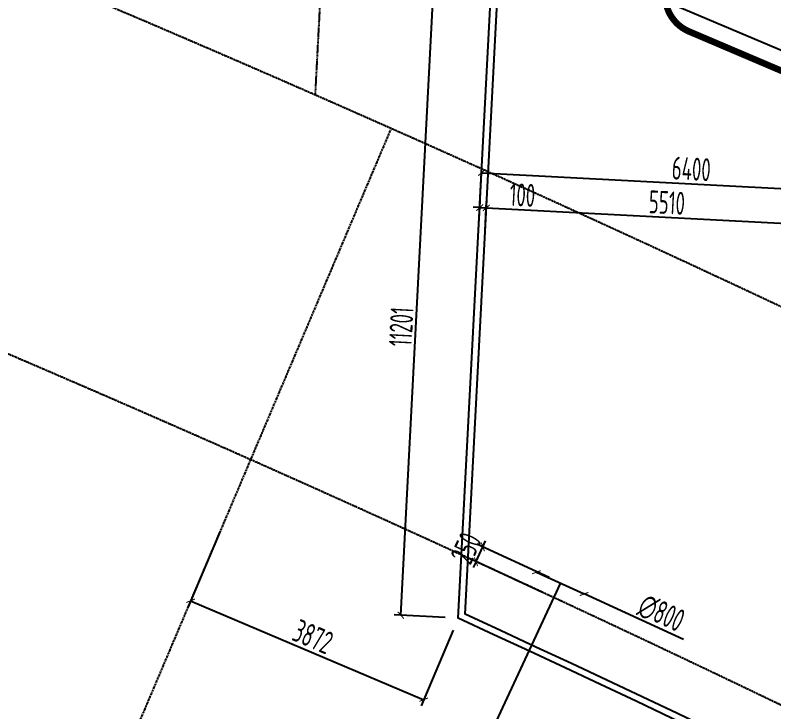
# Model space of a CAD drawing. Extents: x -3523 to 12007717, y -6694179 to 21431.
# Drawn here: x 11892335 to 11903936, y -6434085 to -6423434 of the extents above; entities that cross this region are included whole.
import ezdxf

# ---------------------------------------------------------------- set-up
doc = ezdxf.new("R2010")
doc.units = 0
doc.header["$LTSCALE"] = 10
doc.header["$MEASUREMENT"] = 0
doc.linetypes.add('A3-RG-axis-100$0$CENTER', pattern=[2, 1.25, -0.25, 0.25, -0.25])
doc.linetypes.add('DASHED2', pattern=[0.375, 0.25, -0.125])
for name, color, linetype in [('A-CLOD', 200, 'Continuous'), ('A3-RB-4F-100$0$A-DIMS-100', 1, 'Continuous'), ('A3-RG-axis-100$0$A-DIMS-100', 1, 'Continuous'), ('A3-RG-axis-100$0$A-DIMS-150', 1, 'Continuous'), ('A3-RG-axis-100$0$A-GRID', 1, 'A3-RG-axis-100$0$CENTER'), ('A3-RI-4F$0$A-ROOF-EDGE', 2, 'Continuous')]:
    doc.layers.add(name, color=color, linetype=linetype)
doc.styles.add('A3-RB-4F-100$0$XD2008', font='xd-hzs.shx', dxfattribs={"width": 0.7, "bigfont": 'xd-hztxt.shx'})
doc.styles.add('A3-RG-axis-100$0$XD2008', font='xd-hzs.shx', dxfattribs={"width": 0.7, "bigfont": 'xd-hztxt.shx'})
doc.dimstyles.new('A3-RB-4F-100$0$XD100$0', dxfattribs={"dimscale": 100, "dimtxt": 3.5, "dimasz": 1, "dimexe": 1, "dimexo": 2, "dimgap": 0.5, "dimtad": 1, "dimdec": 0, "dimdsep": 46, "dimtxsty": 'A3-RB-4F-100$0$XD2008', "dimblk1": 'A3-RB-4F-100$0$_ARCHTICK', "dimblk2": 'A3-RB-4F-100$0$_ARCHTICK', "dimsah": 1, "dimcen": 2.5, "dimclrt": 4, "dimaunit": 1, "dimadec": 0, "dimazin": 0, "dimtfac": 1, "dimtdec": 0, "dimtix": 1, "dimtmove": 0, "dimatfit": 3, "dimfxl": 0, "dimtolj": 1, "dimtzin": 0, "dimarcsym": 0})
doc.dimstyles.new('A3-RG-axis-100$0$XD100$0', dxfattribs={"dimscale": 100, "dimtxt": 3.5, "dimasz": 1, "dimexe": 1, "dimexo": 2, "dimgap": 0.5, "dimtad": 1, "dimdec": 0, "dimdsep": 46, "dimtxsty": 'A3-RG-axis-100$0$XD2008', "dimblk1": 'A3-RG-axis-100$0$_ARCHTICK', "dimblk2": 'A3-RG-axis-100$0$_ARCHTICK', "dimsah": 1, "dimcen": 2.5, "dimclrt": 4, "dimaunit": 1, "dimadec": 0, "dimazin": 0, "dimtfac": 1, "dimtdec": 0, "dimtix": 1, "dimtmove": 0, "dimatfit": 3, "dimfxl": 0, "dimtolj": 1, "dimtzin": 0, "dimarcsym": 0})

# ---------------------------------------------------------------- blocks, each defined once
blk = doc.blocks.new('A3-RI-4F')
at = {"layer": 'A3-RI-4F$0$A-ROOF-EDGE'}
for points in [[(11977075, -6448936), (11977075, -6448936), (11971198, -6462780), (11953939, -6455454), (11952802, -6458132), (11961869, -6461981), (11950655, -6488400), (11923776, -6476990), (11934990, -6450572), (11944057, -6454420), (11945194, -6451742), (11937359, -6448416, 0.002105), (11935284, -6447090), (11932817, -6450984, 0.033355), (11899110, -6432654), (11899697, -6421468)], [(11971145, -6462649), (11953886, -6455323), (11952670, -6458185), (11961737, -6462034), (11950602, -6488268), (11923907, -6476937), (11935043, -6450703), (11944110, -6454552), (11945325, -6451689), (11937406, -6448327, 0.002183), (11935253, -6446952), (11932786, -6450846, 0.033209), (11899214, -6432592), (11899796, -6421473)]]:
    blk.add_lwpolyline(points, format="xyb", dxfattribs=at)
blk = doc.blocks.new('A3-RG-axis-100$0$_ARCHTICK')
at = {"color": 0, "linetype": 'ByBlock', "const_width": 0.15}
blk.add_lwpolyline([(-0.5, -0.5), (0.5, 0.5)], dxfattribs=at)
blk = doc.blocks.new('*D307')
at = {"layer": 'A3-RG-axis-100$0$A-DIMS-100', "color": 0, "lineweight": -2}
for p in [(11900307, -6431950), (11902555, -6432979)]:
    blk.add_line(p, (11901035, -6432283), dxfattribs=at)
at = {"layer": 'Defpoints', "color": 0}
for p in [(11900307, -6431950), (11901035, -6432283)]:
    blk.add_point(p, dxfattribs=at)
at = {"layer": 'A3-RG-axis-100$0$A-DIMS-100', "color": 0, "lineweight": -2, "xscale": 100, "yscale": 100, "zscale": 100}
for p, rotation in [((11900307, -6431950), 335.3899367511891), ((11901035, -6432283), 155.3899367511891)]:
    blk.add_blockref('A3-RG-axis-100$0$_ARCHTICK', p, dxfattribs=dict(at, rotation=rotation))
at = {"layer": 'A3-RG-axis-100$0$A-DIMS-100', "color": 4, "insert": (11902216, -6432577), "char_height": 350, "attachment_point": 5, "rotation": 335.3899, "style": 'A3-RG-axis-100$0$XD2008'}
blk.add_mtext('\\A1;∅800', dxfattribs=at)
blk = doc.blocks.new('*D310')
at = {"layer": 'A3-RG-axis-100$0$A-DIMS-100', "color": 0, "lineweight": -2}
for p, q in [((11899487, -6431563), (11899529, -6431472)), ((11899382, -6431789), (11899487, -6431563)), ((11900499, -6432030), (11899396, -6431521)), ((11900387, -6432254), (11899291, -6431747)), ((11899382, -6431789), (11899340, -6431880))]:
    blk.add_line(p, q, dxfattribs=at)
at = {"layer": 'Defpoints', "color": 0}
for p in [(11899487, -6431563), (11900681, -6432114), (11900569, -6432337)]:
    blk.add_point(p, dxfattribs=at)
at = {"layer": 'A3-RG-axis-100$0$A-DIMS-100', "color": 0, "lineweight": -2, "xscale": 100, "yscale": 100, "zscale": 100}
for p, rotation in [((11899487, -6431563), 245.2188392254766), ((11899382, -6431789), 65.21883922547661)]:
    blk.add_blockref('A3-RG-axis-100$0$_ARCHTICK', p, dxfattribs=dict(at, rotation=rotation))
at = {"layer": 'A3-RG-axis-100$0$A-DIMS-100', "color": 4, "insert": (11899230, -6431582), "char_height": 350, "attachment_point": 5, "rotation": 65.2188, "style": 'A3-RG-axis-100$0$XD2008'}
blk.add_mtext('\\A1;250', dxfattribs=at)
blk = doc.blocks.new('*D241')
at = {"layer": 'A3-RG-axis-100$0$A-DIMS-100', "color": 0, "lineweight": -2}
blk.add_arc((11778731, -6694179), 285300, 62.64693, 65.04693, dxfattribs=at)
at = {"layer": 'Defpoints', "color": 0}
for p in [(11900674, -6432111), (11911541, -6437447), (11906267, -6438972), (11778731, -6694179), (11778731, -6694179)]:
    blk.add_point(p, dxfattribs=at)
at = {"layer": 'A3-RG-axis-100$0$A-DIMS-100', "color": 0, "lineweight": -2, "xscale": 100, "yscale": 100, "zscale": 100}
for p, rotation in [((11899092, -6435510), 155.0469259396337), ((11909818, -6440778), 332.6469277024722)]:
    blk.add_blockref('A3-RG-axis-100$0$_ARCHTICK', p, dxfattribs=dict(at, rotation=rotation))
at = {"layer": 'A3-RG-axis-100$0$A-DIMS-100', "color": 4, "insert": (11904582, -6437886), "char_height": 350, "attachment_point": 5, "rotation": 333.8469, "style": 'A3-RG-axis-100$0$XD2008'}
blk.add_mtext('\\A1;2.40°', dxfattribs=at)
blk = doc.blocks.new('A3-RB-4F-100$0$_ARCHTICK')
at = {"color": 0, "linetype": 'ByBlock', "const_width": 0.15}
blk.add_lwpolyline([(-0.5, -0.5), (0.5, 0.5)], dxfattribs=at)
blk = doc.blocks.new('*D3104')
at = {"layer": 'A3-RB-4F-100$0$A-DIMS-100', "color": 0, "lineweight": -2}
for p, q in [((11894121, -6419210), (11893886, -6419764)), ((11893925, -6419672), (11919607, -6430574)), ((11919803, -6430111), (11919568, -6430666))]:
    blk.add_line(p, q, dxfattribs=at)
at = {"layer": 'Defpoints', "color": 0}
for p in [(11894199, -6419026), (11919881, -6429927), (11919607, -6430574)]:
    blk.add_point(p, dxfattribs=at)
at = {"layer": 'A3-RB-4F-100$0$A-DIMS-100', "color": 0, "lineweight": -2, "xscale": 100, "yscale": 100, "zscale": 100}
for p, rotation in [((11893925, -6419672), 157.0000024797413), ((11919607, -6430574), 337.0000024797413)]:
    blk.add_blockref('A3-RB-4F-100$0$_ARCHTICK', p, dxfattribs=dict(at, rotation=rotation))
at = {"layer": 'A3-RB-4F-100$0$A-DIMS-100', "color": 4, "insert": (11906854, -6424916), "char_height": 350, "attachment_point": 5, "rotation": 337, "style": 'A3-RB-4F-100$0$XD2008'}
blk.add_mtext('\\A1;900X31=27900', dxfattribs=at)
blk = doc.blocks.new('*D2266')
at = {"layer": 'A3-RB-4F-100$0$A-DIMS-100', "color": 0, "lineweight": -2}
for p, q in [((11899442, -6426317), (11899473, -6425742)), ((11899467, -6425842), (11905859, -6426177)), ((11905834, -6426652), (11905864, -6426077))]:
    blk.add_line(p, q, dxfattribs=at)
at = {"layer": 'Defpoints', "color": 0}
for p in [(11905859, -6426177), (11899432, -6426517), (11905823, -6426851)]:
    blk.add_point(p, dxfattribs=at)
at = {"layer": 'A3-RB-4F-100$0$A-DIMS-100', "color": 0, "lineweight": -2, "xscale": 100, "yscale": 100, "zscale": 100}
for p, rotation in [((11899467, -6425842), 176.9999999991762), ((11905859, -6426177), 356.9999999991763)]:
    blk.add_blockref('A3-RB-4F-100$0$_ARCHTICK', p, dxfattribs=dict(at, rotation=rotation))
at = {"layer": 'A3-RB-4F-100$0$A-DIMS-100', "color": 4, "insert": (11902675, -6425784), "char_height": 350, "attachment_point": 5, "rotation": 357, "style": 'A3-RB-4F-100$0$XD2008'}
blk.add_mtext('\\A1;6400', dxfattribs=at)
blk = doc.blocks.new('*D2274')
at = {"layer": 'A3-RB-4F-100$0$A-DIMS-100', "color": 0, "lineweight": -2}
for p, q in [((11898232, -6432608), (11898818, -6421422)), ((11899497, -6421458), (11898718, -6421417)), ((11898911, -6432644), (11898132, -6432603))]:
    blk.add_line(p, q, dxfattribs=at)
at = {"layer": 'Defpoints', "color": 0}
for p in [(11898818, -6421422), (11899697, -6421468), (11899110, -6432654)]:
    blk.add_point(p, dxfattribs=at)
at = {"layer": 'A3-RB-4F-100$0$A-DIMS-100', "color": 0, "lineweight": -2, "xscale": 100, "yscale": 100, "zscale": 100}
for p, rotation in [((11898818, -6421422), 86.99999999910189), ((11898232, -6432608), 266.9999999991019)]:
    blk.add_blockref('A3-RB-4F-100$0$_ARCHTICK', p, dxfattribs=dict(at, rotation=rotation))
at = {"layer": 'A3-RB-4F-100$0$A-DIMS-100', "color": 4, "insert": (11898238, -6428198), "char_height": 350, "attachment_point": 5, "rotation": 87, "style": 'A3-RB-4F-100$0$XD2008'}
blk.add_mtext('\\A1;11201', dxfattribs=at)
blk = doc.blocks.new('*D2277')
at = {"layer": 'A3-RB-4F-100$0$A-DIMS-100', "color": 0, "lineweight": -2}
for p, q in [((11895468, -6431325), (11894979, -6432479)), ((11895018, -6432387), (11898582, -6433899)), ((11899032, -6432838), (11898543, -6433991))]:
    blk.add_line(p, q, dxfattribs=at)
at = {"layer": 'Defpoints', "color": 0}
for p in [(11895546, -6431141), (11899110, -6432654), (11898582, -6433899)]:
    blk.add_point(p, dxfattribs=at)
at = {"layer": 'A3-RB-4F-100$0$A-DIMS-100', "color": 0, "lineweight": -2, "xscale": 100, "yscale": 100, "zscale": 100}
for p, rotation in [((11895018, -6432387), 156.9999958133492), ((11898582, -6433899), 336.9999958133491)]:
    blk.add_blockref('A3-RB-4F-100$0$_ARCHTICK', p, dxfattribs=dict(at, rotation=rotation))
at = {"layer": 'A3-RB-4F-100$0$A-DIMS-100', "color": 4, "insert": (11896888, -6432936), "char_height": 350, "attachment_point": 5, "rotation": 337, "style": 'A3-RB-4F-100$0$XD2008'}
blk.add_mtext('\\A1;3872', dxfattribs=at)
blk = doc.blocks.new('*D2283')
at = {"layer": 'A3-RB-4F-100$0$A-DIMS-100', "color": 0, "lineweight": -2}
for p, q in [((11899421, -6426722), (11899445, -6426275)), ((11899439, -6426375), (11899340, -6426369)), ((11899439, -6426375), (11899539, -6426380)), ((11899521, -6426727), (11899545, -6426280)), ((11899539, -6426380), (11900421, -6426426))]:
    blk.add_line(p, q, dxfattribs=at)
at = {"layer": 'Defpoints', "color": 0}
for p in [(11899539, -6426380), (11899411, -6426922), (11899511, -6426927)]:
    blk.add_point(p, dxfattribs=at)
at = {"layer": 'A3-RB-4F-100$0$A-DIMS-100', "color": 0, "lineweight": -2, "xscale": 100, "yscale": 100, "zscale": 100}
for p, rotation in [((11899439, -6426375), 356.9999999992903), ((11899539, -6426380), 176.9999999992903)]:
    blk.add_blockref('A3-RB-4F-100$0$_ARCHTICK', p, dxfattribs=dict(at, rotation=rotation))
at = {"layer": 'A3-RB-4F-100$0$A-DIMS-100', "color": 4, "insert": (11900092, -6426183), "char_height": 350, "attachment_point": 5, "rotation": 357, "style": 'A3-RB-4F-100$0$XD2008'}
blk.add_mtext('\\A1;100', dxfattribs=at)
blk = doc.blocks.new('*D2284')
at = {"layer": 'A3-RB-4F-100$0$A-DIMS-100', "color": 0, "lineweight": -2}
for p, q in [((11899521, -6426727), (11899545, -6426280)), ((11899539, -6426380), (11905042, -6426668)), ((11905024, -6427016), (11905047, -6426568))]:
    blk.add_line(p, q, dxfattribs=at)
at = {"layer": 'Defpoints', "color": 0}
for p in [(11905042, -6426668), (11899511, -6426927), (11905013, -6427215)]:
    blk.add_point(p, dxfattribs=at)
at = {"layer": 'A3-RB-4F-100$0$A-DIMS-100', "color": 0, "lineweight": -2, "xscale": 100, "yscale": 100, "zscale": 100}
for p, rotation in [((11899539, -6426380), 176.9999999992868), ((11905042, -6426668), 356.9999999992868)]:
    blk.add_blockref('A3-RB-4F-100$0$_ARCHTICK', p, dxfattribs=dict(at, rotation=rotation))
at = {"layer": 'A3-RB-4F-100$0$A-DIMS-100', "color": 4, "insert": (11902302, -6426299), "char_height": 350, "attachment_point": 5, "rotation": 357, "style": 'A3-RB-4F-100$0$XD2008'}
blk.add_mtext('\\A1;5510', dxfattribs=at)
blk = doc.blocks.new('A3-RG-axis-100')
at = {"layer": 'A3-RG-axis-100$0$A-DIMS-150'}
blk.add_line((11900673.9, -6432110.5), (11898965.3, -6435782.4), dxfattribs=at)
at = {"layer": 'A3-RG-axis-100$0$A-GRID'}
for p, q in [((11896925.9, -6424656.2), (11900036.5, -6365302.6)), ((11898074.3, -6425185.8), (11889990.6, -6444229.8))]:
    blk.add_line(p, q, dxfattribs=at)
for radius, start, end in [(294300, 57.267208, 69.150423), (288800, 57.079997, 69.144838)]:
    blk.add_arc((11778730.7, -6694178.7), radius, start, end, dxfattribs=at)
at = {"layer": 'A3-RG-axis-100$0$A-DIMS-100'}
dim = blk.add_linear_dim(base=(11899486.7, -6431562.5), p1=(11900568.9, -6432337.4), p2=(11900680.8, -6432113.8), angle=65.21884, dimstyle='A3-RG-axis-100$0$XD100$0', override={"dimasz": 1}, dxfattribs=at)
dim.commit()
dim.dimension.update_dxf_attribs({"geometry": '*D310', "text_midpoint": (11899230, -6431581.7)})
dim = blk.add_diameter_dim_2p(p1=(11900307.4, -6431950), p2=(11901034.7, -6432283.2), dimstyle='A3-RG-axis-100$0$XD100$0', override={"dimasz": 1}, dxfattribs=at)
dim.commit()
dim.dimension.update_dxf_attribs({"geometry": '*D307', "text_midpoint": (11902121.9, -6432781.2), "dimtype": 131})
dim = blk.add_angular_dim_2l(base=(11906267.4, -6438972), line1=((11911541.2, -6437446.8), (11778730.7, -6694178.7)), line2=((11778730.7, -6694178.7), (11900673.8, -6432110.7)), dimstyle='A3-RG-axis-100$0$XD100$0', override={"dimasz": 1, "dimaunit": 0, "dimadec": 2}, dxfattribs=at)
dim.commit()
dim.dimension.update_dxf_attribs({"geometry": '*D241', "text_midpoint": (11904581.8, -6437885.9)})
blk = doc.blocks.new('A3-RB-4F-100')
at = {"layer": 'A3-RB-4F-100$0$A-DIMS-100'}
dim = blk.add_aligned_dim(p1=(11894199.2, -6419026), p2=(11919881.2, -6429927.4), distance=-702.1, text='900X31=27900', dimstyle='A3-RB-4F-100$0$XD100$0', override={"dimasz": 1, "dimadec": 3}, dxfattribs=at)
dim.commit()
dim.dimension.update_dxf_attribs({"geometry": '*D3104', "text_midpoint": (11906853.8, -6424915.8)})
for base, p1, p2, angle, picture, middle in [((11898818.3, -6421422.1), (11899110.4, -6432654.1), (11899696.6, -6421468.1), 87, '*D2274', (11898462.5, -6428209.7)), ((11899539.3, -6426379.8), (11899410.8, -6426921.8), (11899510.6, -6426927), 357, '*D2283', (11900080.2, -6426408.1))]:
    dim = blk.add_linear_dim(base=base, p1=p1, p2=p2, angle=angle, dimstyle='A3-RB-4F-100$0$XD100$0', dxfattribs=at)
    dim.commit()
    dim.dimension.update_dxf_attribs({"geometry": picture, "text_midpoint": middle, "dimtype": 129})
for p1, p2, distance, picture, middle in [((11899432, -6426516.5), (11905823.3, -6426851.5), 675.8, '*D2266', (11902674.8, -6425784.5)), ((11899510.6, -6426927), (11905013.1, -6427215.4), 548, '*D2284', (11902302.3, -6426299.3)), ((11895546.3, -6431141.2), (11899110.4, -6432654.1), -1352.8, '*D2277', (11896887.7, -6432935.8))]:
    dim = blk.add_aligned_dim(p1=p1, p2=p2, distance=distance, dimstyle='A3-RB-4F-100$0$XD100$0', dxfattribs=at)
    dim.commit()
    dim.dimension.update_dxf_attribs({"geometry": picture, "text_midpoint": middle})

msp = doc.modelspace()

# ---------------------------------------------------------------- linework, layer by layer
at = {"layer": 'A-CLOD', "linetype": 'DASHED2', "const_width": 100}
msp.add_lwpolyline([(11905763, -6416325), (11919721, -6422266, -0.414212), (11920039, -6423052), (11917350, -6429292, -0.414214), (11916564, -6429610), (11902640, -6423683, -0.414214), (11902322, -6422897), (11904977, -6416643, -0.414215)], format="xyb", close=True, dxfattribs=at)

# ---------------------------------------------------------------- block references
for name in ['A3-RB-4F-100', 'A3-RI-4F', 'A3-RG-axis-100']:
    msp.add_blockref(name, (0, 0))

doc.saveas('drawing.dxf')
